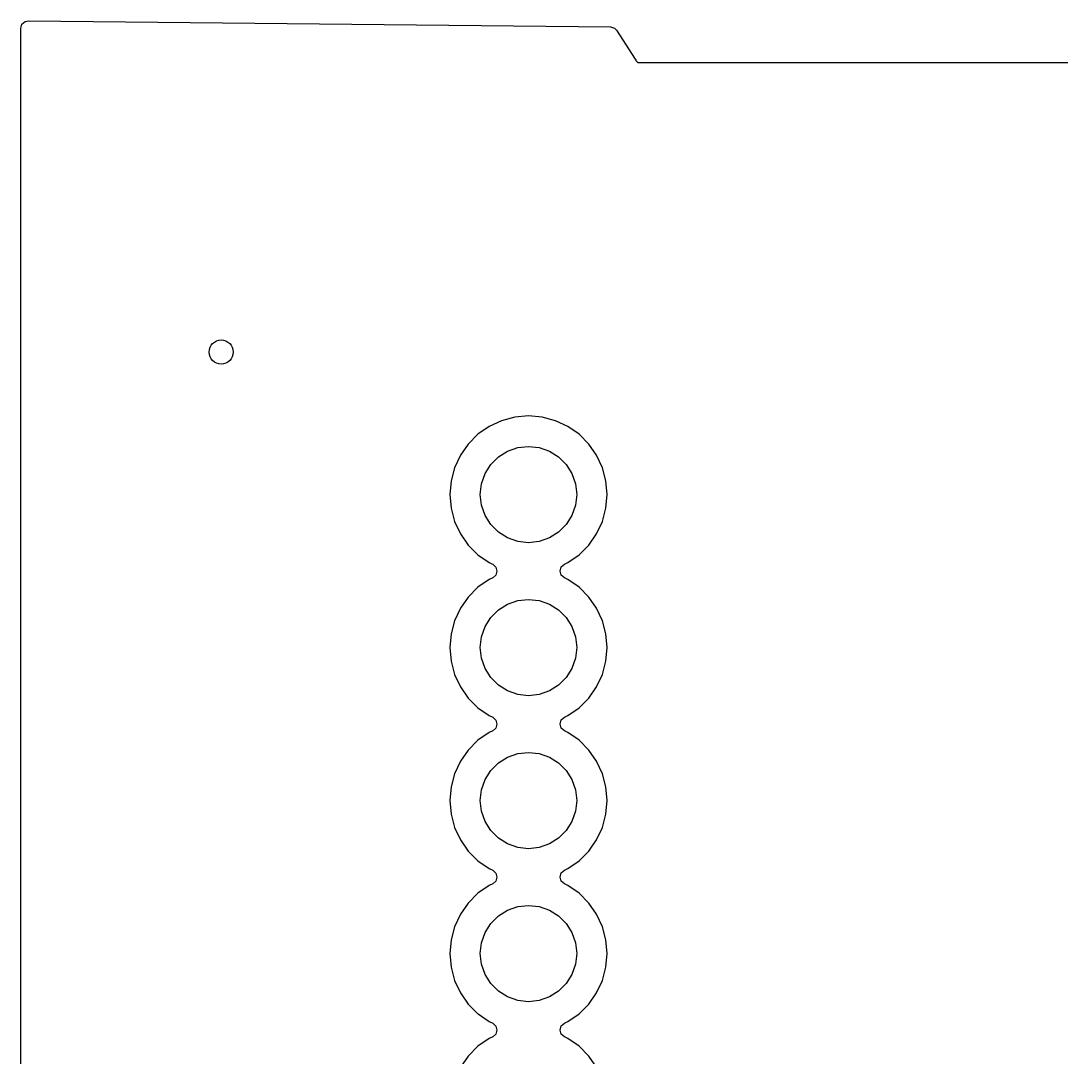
# Model space of a CAD drawing. Extents: x 0.78 to 3.29, y -3.4 to -0.65.
# Drawn here: x 0.775 to 1.455, y -1.332 to -0.655 of the extents above; entities that cross this region are included whole.
import ezdxf

# ---------------------------------------------------------------- set-up
doc = ezdxf.new("R2010")
doc.units = 0
doc.header["$MEASUREMENT"] = 0
doc.layers.add('BLACK', color=7, linetype='CONTINUOUS')

msp = doc.modelspace()

# ---------------------------------------------------------------- linework, layer by layer
at = {"layer": 'BLACK', "linetype": 'CONTINUOUS'}
for p, q in [((0.77502, -0.65974), (0.77579, -0.6571)), ((0.77579, -0.6571), (0.77787, -0.6553)), ((0.77787, -0.6553), (0.77995, -0.65486)), ((0.77995, -0.65486), (1.16015, -0.6588)), ((1.16015, -0.6588), (1.16278, -0.6596)), ((0.77502, -1.48546), (0.77502, -0.65974)), ((1.16278, -0.6596), (1.1642, -0.66104)), ((1.1642, -0.66104), (1.17635, -0.67987)), ((1.17635, -0.67987), (1.17675, -0.68065)), ((1.17675, -0.68065), (1.17686, -0.68091)), ((1.17686, -0.68091), (1.17692, -0.68097)), ((1.17692, -0.68097), (1.17758, -0.68178)), ((1.17758, -0.68178), (1.17762, -0.68186)), ((1.17762, -0.68186), (1.17762, -0.68186)), ((1.17762, -0.68186), (1.17762, -0.68186)), ((1.17762, -0.68186), (1.17762, -0.68186)), ((1.17762, -0.68186), (1.17781, -0.68199)), ((1.17781, -0.68199), (1.17803, -0.68208)), ((1.17803, -0.68208), (1.17803, -0.68208)), ((1.17803, -0.68208), (1.17812, -0.68208)), ((1.17812, -0.68208), (1.17915, -0.68219)), ((1.17915, -0.68219), (1.17923, -0.6822)), ((1.17923, -0.6822), (1.17951, -0.68215)), ((1.17923, -0.6822), (1.17923, -0.6822)), ((1.17951, -0.68215), (1.18038, -0.68208)), ((1.18038, -0.68208), (2.88655, -0.68208)), ((1.08911, -0.91621), (1.08099, -0.91999)), ((1.09777, -0.91389), (1.08911, -0.91621)), ((1.08911, -0.91621), (1.08911, -0.91621)), ((1.10669, -0.91311), (1.09777, -0.91389)), ((1.09777, -0.91389), (1.09777, -0.91389)), ((1.11562, -0.91389), (1.10669, -0.91311)), ((1.10669, -0.91311), (1.10669, -0.91311)), ((1.12427, -0.91621), (1.11562, -0.91389)), ((1.11562, -0.91389), (1.11562, -0.91389)), ((1.11562, -0.91389), (1.11562, -0.91389)), ((1.11562, -0.91389), (1.11562, -0.91389)), ((1.11562, -0.91389), (1.11562, -0.91389)), ((1.13239, -0.91999), (1.12427, -0.91621)), ((1.12427, -0.91621), (1.12427, -0.91621)), ((1.08099, -0.91999), (1.07366, -0.92513)), ((1.08099, -0.91999), (1.08099, -0.91999)), ((1.13973, -0.92513), (1.13239, -0.91999)), ((1.13239, -0.91999), (1.13239, -0.91999)), ((1.07366, -0.92513), (1.06732, -0.93147)), ((1.14606, -0.93147), (1.13973, -0.92513)), ((1.06732, -0.93147), (1.06218, -0.93881)), ((1.08706, -0.93988), (1.09303, -0.93613)), ((1.09303, -0.93613), (1.09968, -0.9338)), ((1.09968, -0.9338), (1.10669, -0.93301)), ((1.10669, -0.93301), (1.1137, -0.9338)), ((1.1137, -0.9338), (1.12036, -0.93613)), ((1.12036, -0.93613), (1.12633, -0.93988)), ((1.1512, -0.93881), (1.14606, -0.93147)), ((1.14606, -0.93147), (1.14606, -0.93147)), ((1.06218, -0.93881), (1.0584, -0.94693)), ((1.06218, -0.93881), (1.06218, -0.93881)), ((1.08207, -0.94487), (1.08706, -0.93988)), ((1.12633, -0.93988), (1.13132, -0.94487)), ((1.15499, -0.94693), (1.1512, -0.93881)), ((1.0584, -0.94693), (1.05608, -0.95558)), ((1.0584, -0.94693), (1.0584, -0.94693)), ((1.07599, -0.9575), (1.07832, -0.95084)), ((1.07832, -0.95084), (1.08207, -0.94487)), ((1.13132, -0.94487), (1.13507, -0.95084)), ((1.13507, -0.95084), (1.1374, -0.9575)), ((1.15731, -0.95558), (1.15499, -0.94693)), ((1.05608, -0.95558), (1.0553, -0.9645)), ((1.05608, -0.95558), (1.05608, -0.95558)), ((1.0752, -0.9645), (1.07599, -0.9575)), ((1.1374, -0.9575), (1.13819, -0.9645)), ((1.15809, -0.9645), (1.15731, -0.95558)), ((1.0553, -0.9645), (1.0553, -0.9645)), ((1.0553, -0.9645), (1.05608, -0.97343)), ((1.07599, -0.97151), (1.0752, -0.9645)), ((1.13819, -0.9645), (1.1374, -0.97151)), ((1.15731, -0.97343), (1.15809, -0.9645)), ((1.07832, -0.97817), (1.07599, -0.97151)), ((1.1374, -0.97151), (1.13507, -0.97817)), ((1.05608, -0.97343), (1.05608, -0.97343)), ((1.05608, -0.97343), (1.0584, -0.98208)), ((1.08207, -0.98414), (1.07832, -0.97817)), ((1.13507, -0.97817), (1.13132, -0.98414)), ((1.15499, -0.98208), (1.15731, -0.97343)), ((1.0584, -0.98208), (1.0584, -0.98208)), ((1.0584, -0.98208), (1.06218, -0.9902)), ((1.08706, -0.98913), (1.08207, -0.98414)), ((1.13132, -0.98414), (1.12633, -0.98913)), ((1.1512, -0.9902), (1.15499, -0.98208)), ((1.06218, -0.9902), (1.06218, -0.9902)), ((1.06218, -0.9902), (1.06732, -0.99754)), ((1.09303, -0.99288), (1.08706, -0.98913)), ((1.12633, -0.98913), (1.12036, -0.99288)), ((1.14606, -0.99754), (1.1512, -0.9902)), ((1.06732, -0.99754), (1.07366, -1.00388)), ((1.09968, -0.99521), (1.09303, -0.99288)), ((1.10669, -0.996), (1.09968, -0.99521)), ((1.1137, -0.99521), (1.10669, -0.996)), ((1.12036, -0.99288), (1.1137, -0.99521)), ((1.13973, -1.00388), (1.14606, -0.99754)), ((1.07366, -1.00388), (1.07366, -1.00388)), ((1.07366, -1.00388), (1.08099, -1.00901)), ((1.13239, -1.00901), (1.13973, -1.00388)), ((1.08099, -1.00901), (1.0828, -1.00985)), ((1.0828, -1.00985), (1.08328, -1.01008)), ((1.08328, -1.01008), (1.08534, -1.0119)), ((1.08534, -1.0119), (1.0861, -1.01454)), ((1.12729, -1.01447), (1.12808, -1.01183)), ((1.12808, -1.01183), (1.13011, -1.01008)), ((1.13011, -1.01008), (1.13059, -1.00985)), ((1.13059, -1.00985), (1.13239, -1.00901)), ((1.08328, -1.01893), (1.08099, -1.01999)), ((1.0853, -1.01718), (1.08328, -1.01893)), ((1.0861, -1.01454), (1.0853, -1.01718)), ((1.12804, -1.01711), (1.12729, -1.01447)), ((1.13011, -1.01893), (1.12804, -1.01711)), ((1.13239, -1.01999), (1.13011, -1.01893)), ((1.07366, -1.02513), (1.06732, -1.03147)), ((1.08099, -1.01999), (1.07366, -1.02513)), ((1.08099, -1.01999), (1.08099, -1.01999)), ((1.13973, -1.02513), (1.13239, -1.01999)), ((1.13239, -1.01999), (1.13239, -1.01999)), ((1.14606, -1.03147), (1.13973, -1.02513)), ((1.06732, -1.03147), (1.06218, -1.03881)), ((1.09968, -1.0338), (1.10669, -1.03301)), ((1.10669, -1.03301), (1.1137, -1.0338)), ((1.1512, -1.03881), (1.14606, -1.03147)), ((1.14606, -1.03147), (1.14606, -1.03147)), ((1.06218, -1.03881), (1.0584, -1.04693)), ((1.06218, -1.03881), (1.06218, -1.03881)), ((1.08207, -1.04487), (1.08706, -1.03988)), ((1.08706, -1.03988), (1.09303, -1.03613)), ((1.09303, -1.03613), (1.09968, -1.0338)), ((1.1137, -1.0338), (1.12036, -1.03613)), ((1.12036, -1.03613), (1.12633, -1.03988)), ((1.12633, -1.03988), (1.13132, -1.04487)), ((1.15499, -1.04693), (1.1512, -1.03881)), ((1.07832, -1.05084), (1.08207, -1.04487)), ((1.13132, -1.04487), (1.13507, -1.05084)), ((1.0584, -1.04693), (1.05608, -1.05558)), ((1.0584, -1.04693), (1.0584, -1.04693)), ((1.07599, -1.0575), (1.07832, -1.05084)), ((1.13507, -1.05084), (1.1374, -1.0575)), ((1.15731, -1.05558), (1.15499, -1.04693)), ((1.05608, -1.05558), (1.0553, -1.0645)), ((1.05608, -1.05558), (1.05608, -1.05558)), ((1.0752, -1.0645), (1.07599, -1.0575)), ((1.1374, -1.0575), (1.13819, -1.0645)), ((1.15809, -1.0645), (1.15731, -1.05558)), ((1.0553, -1.0645), (1.0553, -1.0645)), ((1.0553, -1.0645), (1.05608, -1.07343)), ((1.07599, -1.07151), (1.0752, -1.0645)), ((1.13819, -1.0645), (1.1374, -1.07151)), ((1.15731, -1.07343), (1.15809, -1.0645)), ((1.05608, -1.07343), (1.05608, -1.07343)), ((1.05608, -1.07343), (1.0584, -1.08208)), ((1.07832, -1.07817), (1.07599, -1.07151)), ((1.1374, -1.07151), (1.13507, -1.07817)), ((1.15499, -1.08208), (1.15731, -1.07343)), ((1.08207, -1.08414), (1.07832, -1.07817)), ((1.13507, -1.07817), (1.13132, -1.08414)), ((1.0584, -1.08208), (1.0584, -1.08208)), ((1.0584, -1.08208), (1.06218, -1.0902)), ((1.08706, -1.08913), (1.08207, -1.08414)), ((1.13132, -1.08414), (1.12633, -1.08913)), ((1.1512, -1.0902), (1.15499, -1.08208)), ((1.06218, -1.0902), (1.06218, -1.0902)), ((1.06218, -1.0902), (1.06732, -1.09754)), ((1.09303, -1.09288), (1.08706, -1.08913)), ((1.09968, -1.09521), (1.09303, -1.09288)), ((1.12036, -1.09288), (1.1137, -1.09521)), ((1.12633, -1.08913), (1.12036, -1.09288)), ((1.14606, -1.09754), (1.1512, -1.0902)), ((1.06732, -1.09754), (1.07366, -1.10388)), ((1.10669, -1.096), (1.09968, -1.09521)), ((1.1137, -1.09521), (1.10669, -1.096)), ((1.13973, -1.10388), (1.14606, -1.09754)), ((1.07366, -1.10388), (1.07366, -1.10388)), ((1.07366, -1.10388), (1.08099, -1.10901)), ((1.13239, -1.10901), (1.13973, -1.10388)), ((1.08099, -1.10901), (1.08328, -1.11008)), ((1.08328, -1.11008), (1.08534, -1.1119)), ((1.0861, -1.11454), (1.0853, -1.11718)), ((1.08534, -1.1119), (1.0861, -1.11454)), ((1.12729, -1.11447), (1.12808, -1.11183)), ((1.12804, -1.11711), (1.12729, -1.11447)), ((1.12808, -1.11183), (1.13011, -1.11008)), ((1.13011, -1.11008), (1.13239, -1.10901)), ((1.08099, -1.11999), (1.07366, -1.12513)), ((1.08328, -1.11893), (1.08099, -1.11999)), ((1.08099, -1.11999), (1.08099, -1.11999)), ((1.0853, -1.11718), (1.08328, -1.11893)), ((1.13011, -1.11893), (1.12804, -1.11711)), ((1.13239, -1.11999), (1.13011, -1.11893)), ((1.13973, -1.12513), (1.13239, -1.11999)), ((1.13239, -1.11999), (1.13239, -1.11999)), ((1.07366, -1.12513), (1.06732, -1.13147)), ((1.14606, -1.13147), (1.13973, -1.12513)), ((1.06732, -1.13147), (1.06218, -1.13881)), ((1.09303, -1.13613), (1.09968, -1.1338)), ((1.09968, -1.1338), (1.10669, -1.13301)), ((1.10669, -1.13301), (1.1137, -1.1338)), ((1.1137, -1.1338), (1.12036, -1.13613)), ((1.1512, -1.13881), (1.14606, -1.13147)), ((1.14606, -1.13147), (1.14606, -1.13147)), ((1.06218, -1.13881), (1.0584, -1.14693)), ((1.06218, -1.13881), (1.06218, -1.13881)), ((1.08207, -1.14487), (1.08706, -1.13988)), ((1.08706, -1.13988), (1.09303, -1.13613)), ((1.12036, -1.13613), (1.12633, -1.13988)), ((1.12633, -1.13988), (1.13132, -1.14487)), ((1.15499, -1.14693), (1.1512, -1.13881)), ((1.0584, -1.14693), (1.05608, -1.15558)), ((1.0584, -1.14693), (1.0584, -1.14693)), ((1.07832, -1.15084), (1.08207, -1.14487)), ((1.13132, -1.14487), (1.13507, -1.15084)), ((1.15731, -1.15558), (1.15499, -1.14693)), ((1.07599, -1.1575), (1.07832, -1.15084)), ((1.13507, -1.15084), (1.1374, -1.1575)), ((1.05608, -1.15558), (1.0553, -1.1645)), ((1.05608, -1.15558), (1.05608, -1.15558)), ((1.0752, -1.1645), (1.07599, -1.1575)), ((1.1374, -1.1575), (1.13819, -1.1645)), ((1.15809, -1.1645), (1.15731, -1.15558)), ((1.0553, -1.1645), (1.0553, -1.1645)), ((1.0553, -1.1645), (1.05608, -1.17343)), ((1.07599, -1.17151), (1.0752, -1.1645)), ((1.13819, -1.1645), (1.1374, -1.17151)), ((1.15731, -1.17343), (1.15809, -1.1645)), ((1.05608, -1.17343), (1.05608, -1.17343)), ((1.05608, -1.17343), (1.0584, -1.18208)), ((1.07832, -1.17817), (1.07599, -1.17151)), ((1.1374, -1.17151), (1.13507, -1.17817)), ((1.15499, -1.18208), (1.15731, -1.17343)), ((1.0584, -1.18208), (1.0584, -1.18208)), ((1.0584, -1.18208), (1.06218, -1.1902)), ((1.08207, -1.18414), (1.07832, -1.17817)), ((1.13507, -1.17817), (1.13132, -1.18414)), ((1.1512, -1.1902), (1.15499, -1.18208)), ((1.08706, -1.18913), (1.08207, -1.18414)), ((1.09303, -1.19288), (1.08706, -1.18913)), ((1.12633, -1.18913), (1.12036, -1.19288)), ((1.13132, -1.18414), (1.12633, -1.18913)), ((1.06218, -1.1902), (1.06218, -1.1902)), ((1.06218, -1.1902), (1.06732, -1.19754)), ((1.09968, -1.19521), (1.09303, -1.19288)), ((1.10669, -1.196), (1.09968, -1.19521)), ((1.1137, -1.19521), (1.10669, -1.196)), ((1.12036, -1.19288), (1.1137, -1.19521)), ((1.14606, -1.19754), (1.1512, -1.1902)), ((1.06732, -1.19754), (1.07366, -1.20388)), ((1.13973, -1.20388), (1.14606, -1.19754)), ((1.07366, -1.20388), (1.07366, -1.20388)), ((1.07366, -1.20388), (1.08099, -1.20901)), ((1.08099, -1.20901), (1.08328, -1.21008)), ((1.13011, -1.21008), (1.13239, -1.20901)), ((1.13239, -1.20901), (1.13973, -1.20388)), ((1.08328, -1.21008), (1.08534, -1.2119)), ((1.0861, -1.21454), (1.0853, -1.21718)), ((1.08534, -1.2119), (1.0861, -1.21454)), ((1.12729, -1.21447), (1.12808, -1.21183)), ((1.12804, -1.21711), (1.12729, -1.21447)), ((1.12808, -1.21183), (1.13011, -1.21008)), ((1.08099, -1.21999), (1.07366, -1.22513)), ((1.08328, -1.21893), (1.08099, -1.21999)), ((1.08099, -1.21999), (1.08099, -1.21999)), ((1.0853, -1.21718), (1.08328, -1.21893)), ((1.13011, -1.21893), (1.12804, -1.21711)), ((1.13239, -1.21999), (1.13011, -1.21893)), ((1.13973, -1.22513), (1.13239, -1.21999)), ((1.13239, -1.21999), (1.13239, -1.21999)), ((1.07366, -1.22513), (1.06732, -1.23147)), ((1.14606, -1.23147), (1.13973, -1.22513)), ((1.06732, -1.23147), (1.06218, -1.23881)), ((1.08706, -1.23988), (1.09303, -1.23613)), ((1.09303, -1.23613), (1.09968, -1.2338)), ((1.09968, -1.2338), (1.10669, -1.23301)), ((1.10669, -1.23301), (1.1137, -1.2338)), ((1.1137, -1.2338), (1.12036, -1.23613)), ((1.12036, -1.23613), (1.12633, -1.23988)), ((1.1512, -1.23881), (1.14606, -1.23147)), ((1.14606, -1.23147), (1.14606, -1.23147)), ((1.06218, -1.23881), (1.0584, -1.24693)), ((1.06218, -1.23881), (1.06218, -1.23881)), ((1.08207, -1.24487), (1.08706, -1.23988)), ((1.12633, -1.23988), (1.13132, -1.24487)), ((1.15499, -1.24693), (1.1512, -1.23881)), ((1.0584, -1.24693), (1.05608, -1.25558)), ((1.0584, -1.24693), (1.0584, -1.24693)), ((1.07832, -1.25084), (1.08207, -1.24487)), ((1.13132, -1.24487), (1.13507, -1.25084)), ((1.15731, -1.25558), (1.15499, -1.24693)), ((1.05608, -1.25558), (1.0553, -1.2645)), ((1.05608, -1.25558), (1.05608, -1.25558)), ((1.07599, -1.2575), (1.07832, -1.25084)), ((1.13507, -1.25084), (1.1374, -1.2575)), ((1.15809, -1.2645), (1.15731, -1.25558)), ((1.0752, -1.2645), (1.07599, -1.2575)), ((1.1374, -1.2575), (1.13819, -1.2645)), ((1.0553, -1.2645), (1.0553, -1.2645)), ((1.0553, -1.2645), (1.05608, -1.27343)), ((1.07599, -1.27151), (1.0752, -1.2645)), ((1.13819, -1.2645), (1.1374, -1.27151)), ((1.15731, -1.27343), (1.15809, -1.2645)), ((1.05608, -1.27343), (1.05608, -1.27343)), ((1.05608, -1.27343), (1.0584, -1.28208)), ((1.07832, -1.27817), (1.07599, -1.27151)), ((1.1374, -1.27151), (1.13507, -1.27817)), ((1.15499, -1.28208), (1.15731, -1.27343)), ((1.0584, -1.28208), (1.0584, -1.28208)), ((1.0584, -1.28208), (1.06218, -1.2902)), ((1.08207, -1.28414), (1.07832, -1.27817)), ((1.08706, -1.28913), (1.08207, -1.28414)), ((1.13132, -1.28414), (1.12633, -1.28913)), ((1.13507, -1.27817), (1.13132, -1.28414)), ((1.1512, -1.2902), (1.15499, -1.28208)), ((1.06218, -1.2902), (1.06218, -1.2902)), ((1.06218, -1.2902), (1.06732, -1.29754)), ((1.09303, -1.29288), (1.08706, -1.28913)), ((1.12633, -1.28913), (1.12036, -1.29288)), ((1.14606, -1.29754), (1.1512, -1.2902)), ((1.06732, -1.29754), (1.07366, -1.30388)), ((1.09968, -1.29521), (1.09303, -1.29288)), ((1.10669, -1.296), (1.09968, -1.29521)), ((1.1137, -1.29521), (1.10669, -1.296)), ((1.12036, -1.29288), (1.1137, -1.29521)), ((1.13973, -1.30388), (1.14606, -1.29754)), ((1.07366, -1.30388), (1.07378, -1.30396)), ((1.07378, -1.30396), (1.08099, -1.30901)), ((1.13239, -1.30901), (1.13973, -1.30388)), ((1.08099, -1.30901), (1.08328, -1.31008)), ((1.08328, -1.31008), (1.08534, -1.3119)), ((1.12808, -1.31183), (1.13011, -1.31008)), ((1.13011, -1.31008), (1.13239, -1.30901)), ((1.0853, -1.31718), (1.08328, -1.31893)), ((1.0861, -1.31454), (1.0853, -1.31718)), ((1.08534, -1.3119), (1.0861, -1.31454)), ((1.12729, -1.31447), (1.12808, -1.31183)), ((1.12804, -1.31711), (1.12729, -1.31447)), ((1.13011, -1.31893), (1.12804, -1.31711)), ((1.07366, -1.32513), (1.06732, -1.33147)), ((1.08099, -1.31999), (1.07366, -1.32513)), ((1.08328, -1.31893), (1.08099, -1.31999)), ((1.08099, -1.31999), (1.08099, -1.31999)), ((1.13239, -1.31999), (1.13011, -1.31893)), ((1.13973, -1.32513), (1.13239, -1.31999)), ((1.13239, -1.31999), (1.13239, -1.31999)), ((1.14606, -1.33147), (1.13973, -1.32513)), ((1.06732, -1.33147), (1.06218, -1.33881)), ((1.1512, -1.33881), (1.14606, -1.33147)), ((1.14606, -1.33147), (1.14606, -1.33147))]:
    msp.add_line(p, q, dxfattribs=at)
at = {"layer": 'BLACK'}
msp.add_circle((0.90591, -0.87134), 0.00787, dxfattribs=at)

doc.saveas('drawing.dxf')
